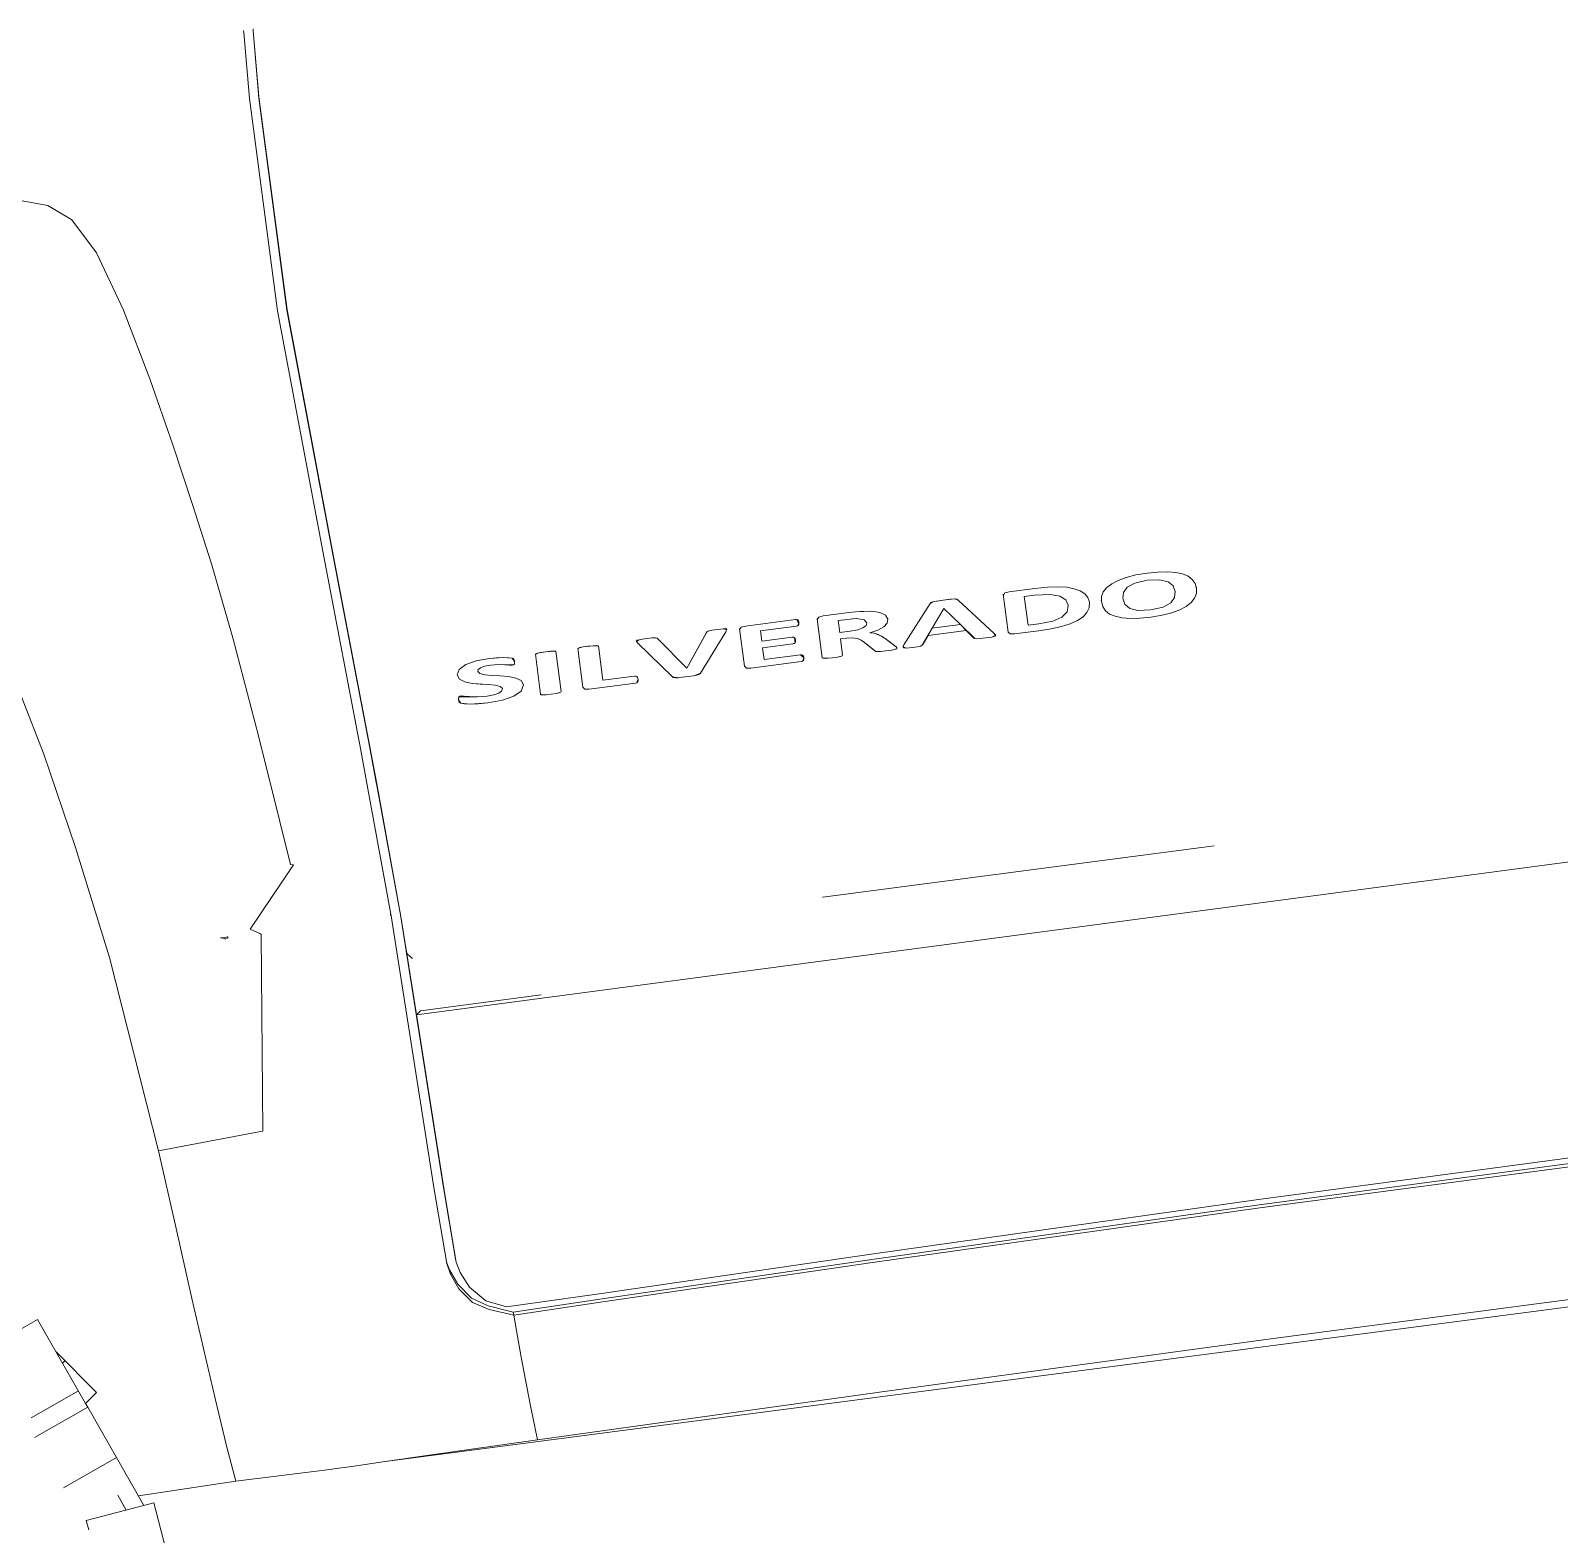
# Model space of a CAD drawing. Header units: millimetres. Extents: x 1010 to 1494, y -119 to 564.
# Drawn here: x 1416.21 to 1417.034, y 479.671 to 480.481 of the extents above; entities that cross this region are included whole.
import ezdxf

# ---------------------------------------------------------------- set-up
doc = ezdxf.new("R2010")
doc.units = ezdxf.units.MM
doc.layers.get('0').update_dxf_attribs({"lineweight": 9})
doc.layers.add('Edges', color=7, linetype='Continuous', lineweight=9)

# ---------------------------------------------------------------- blocks, each defined once
blk = doc.blocks.new('rs')
at = {"layer": 'Edges'}
for p, q in [((-91.373, 15.466), (-91.301, 17.145)), ((-91.3, 17.195), (-91.301, 17.145)), ((-91.136, 15.441), (-91.058, 17.159)), ((-91.058, 17.159), (-91.131, 15.475)), ((-91.058, 17.159), (-91.055, 17.21)), ((-91.363, 10.028), (-91.373, 15.466)), ((-91.136, 15.441), (-91.128, 10.013)), ((-91.131, 15.475), (-91.12, 10.021)), ((-96.803, 13.43), (-97.482, 13.641)), ((-96.803, 13.43), (-96.245, 12.988)), ((-96.245, 12.988), (-95.732, 12.076)), ((-95.732, 12.076), (-95.242, 10.547)), ((-95.242, 10.547), (-94.803, 8.728)), ((-90.992, 3.554), (-91.363, 10.028)), ((-91.128, 10.013), (-90.754, 3.533)), ((-91.12, 10.021), (-90.747, 3.518)), ((-94.803, 8.728), (-94.44, 6.991)), ((-94.44, 6.991), (-94.134, 5.403)), ((-93.851, 3.87), (-94.134, 5.403)), ((-93.851, 3.87), (-93.555, 1.94)), ((-90.705, -1.263), (-90.992, 3.554)), ((-90.754, 3.533), (-90.466, -1.232)), ((-90.747, 3.518), (-90.462, -1.255)), ((-93.555, 1.94), (-93.232, -0.616)), ((-99.067, 1.145), (-98.697, -0.373)), ((-87.96, 0.406), (-88.029, 0.271)), ((-87.776, 0.504), (-87.96, 0.406)), ((-87.501, 0.562), (-87.776, 0.504)), ((-87.165, 0.581), (-87.501, 0.562)), ((-87.415, 0.378), (-87.308, 0.402)), ((-87.308, 0.402), (-87.158, 0.411)), ((-86.811, 0.559), (-87.165, 0.581)), ((-86.983, 0.575), (-87.165, 0.581)), ((-87.158, 0.411), (-86.958, 0.399)), ((-86.811, 0.559), (-86.983, 0.575)), ((-86.958, 0.399), (-86.797, 0.375)), ((-86.589, 0.516), (-86.811, 0.559)), ((-86.67, 0.537), (-86.811, 0.559)), ((-86.589, 0.516), (-86.67, 0.537)), ((-86.54, 0.427), (-86.589, 0.516)), ((-86.562, 0.501), (-86.589, 0.516)), ((-86.551, 0.487), (-86.562, 0.501)), ((-86.54, 0.427), (-86.553, 0.357)), ((-86.543, 0.463), (-86.551, 0.487)), ((-86.545, 0.385), (-86.54, 0.427)), ((-86.541, 0.436), (-86.543, 0.463)), ((-86.541, 0.436), (-86.54, 0.427)), ((-85.99, 0.533), (-85.934, 0.559)), ((-85.977, 0.547), (-85.99, 0.533)), ((-85.99, -0.486), (-85.99, 0.543)), ((-85.934, 0.559), (-85.977, 0.547)), ((-85.728, 0.568), (-85.934, 0.559)), ((-85.854, 0.565), (-85.934, 0.559)), ((-85.728, 0.568), (-85.854, 0.565)), ((-85.728, 0.568), (-85.521, 0.559)), ((-85.6, 0.565), (-85.728, 0.568)), ((-85.521, 0.559), (-85.6, 0.565)), ((-85.465, 0.533), (-85.521, 0.559)), ((-85.478, 0.547), (-85.521, 0.559)), ((-85.465, 0.533), (-85.478, 0.547)), ((-85.465, -0.486), (-85.465, 0.544)), ((-84.89, 0.547), (-84.903, 0.533)), ((-84.903, -0.448), (-84.903, 0.544)), ((-84.766, 0.565), (-84.89, 0.547)), ((-84.847, 0.559), (-84.89, 0.547)), ((-84.766, 0.565), (-84.847, 0.559)), ((-84.64, 0.568), (-84.766, 0.565)), ((-84.766, 0.565), (-84.512, 0.565)), ((-84.512, 0.565), (-84.64, 0.568)), ((-84.389, 0.547), (-84.512, 0.565)), ((-84.432, 0.559), (-84.512, 0.565)), ((-84.389, 0.547), (-84.432, 0.559)), ((-84.376, 0.533), (-84.389, 0.547)), ((-84.376, -0.335), (-84.376, 0.545)), ((-83.305, 0.566), (-83.408, 0.529)), ((-83.388, 0.555), (-83.408, 0.529)), ((-83.408, 0.542), (-83.408, 0.529)), ((-83.408, 0.529), (-83.38, 0.481)), ((-83.388, 0.555), (-83.389, 0.568)), ((-83.305, 0.566), (-83.388, 0.555)), ((-83.38, 0.481), (-82.615, -0.476)), ((-83.136, 0.568), (-83.305, 0.566)), ((-82.994, 0.566), (-83.136, 0.568)), ((-82.876, 0.547), (-82.994, 0.566)), ((-82.915, 0.56), (-82.994, 0.566)), ((-82.876, 0.547), (-82.915, 0.56)), ((-82.854, 0.527), (-82.876, 0.547)), ((-82.226, -0.305), (-82.854, 0.527)), ((-82.226, -0.305), (-81.591, 0.546)), ((-81.611, 0.523), (-82.226, -0.305)), ((-81.895, -0.478), (-81.126, 0.48)), ((-81.591, 0.546), (-81.611, 0.523)), ((-81.591, 0.546), (-81.467, 0.566)), ((-81.549, 0.559), (-81.591, 0.546)), ((-81.467, 0.566), (-81.549, 0.559)), ((-81.319, 0.568), (-81.467, 0.566)), ((-81.176, 0.565), (-81.467, 0.566)), ((-81.176, 0.565), (-81.319, 0.568)), ((-81.176, 0.565), (-81.094, 0.526)), ((-81.107, 0.553), (-81.176, 0.565)), ((-81.126, 0.48), (-81.094, 0.526)), ((-81.107, 0.569), (-81.107, 0.553)), ((-81.094, 0.526), (-81.107, 0.553)), ((-81.095, 0.542), (-81.094, 0.526)), ((-80.724, 0.546), (-80.769, 0.493)), ((-80.769, -0.448), (-80.769, 0.509)), ((-80.613, 0.562), (-80.724, 0.546)), ((-79.329, 0.562), (-80.613, 0.562)), ((-80.248, 0.391), (-79.329, 0.391)), ((-80.248, 0.127), (-80.248, 0.391)), ((-79.297, 0.559), (-79.329, 0.562)), ((-79.329, 0.391), (-79.296, 0.395)), ((-79.258, 0.435), (-79.297, 0.559)), ((-79.273, 0.543), (-79.297, 0.559)), ((-79.258, 0.435), (-79.296, 0.395)), ((-79.296, 0.395), (-79.273, 0.409)), ((-79.258, 0.517), (-79.273, 0.543)), ((-79.273, 0.409), (-79.258, 0.435)), ((-79.253, 0.475), (-79.258, 0.517)), ((-79.258, 0.435), (-79.253, 0.475)), ((-79.253, 0.492), (-79.253, 0.475)), ((-78.736, 0.546), (-78.78, 0.493)), ((-78.78, -0.486), (-78.78, 0.51)), ((-78.625, 0.562), (-78.736, 0.546)), ((-77.958, 0.562), (-78.625, 0.562)), ((-78.258, 0.395), (-78.023, 0.395)), ((-78.258, 0.09), (-78.258, 0.395)), ((-78.023, 0.395), (-77.883, 0.393)), ((-77.791, 0.56), (-77.958, 0.562)), ((-77.883, 0.393), (-77.792, 0.386)), ((-77.392, 0.524), (-77.791, 0.56)), ((-77.672, 0.556), (-77.791, 0.56)), ((-77.392, 0.524), (-77.672, 0.556)), ((-77.18, 0.467), (-77.392, 0.524)), ((-77.048, 0.38), (-77.18, 0.467)), ((-75.89, 0.524), (-76.684, -0.433)), ((-75.89, 0.524), (-75.811, 0.56)), ((-75.863, 0.547), (-75.89, 0.524)), ((-75.811, 0.56), (-75.863, 0.547)), ((-75.552, 0.568), (-75.811, 0.56)), ((-75.715, 0.566), (-75.811, 0.56)), ((-75.552, 0.568), (-75.715, 0.566)), ((-75.552, 0.568), (-75.257, 0.56)), ((-75.365, 0.566), (-75.552, 0.568)), ((-75.257, 0.56), (-75.365, 0.566)), ((-75.172, 0.522), (-75.257, 0.56)), ((-75.2, 0.546), (-75.257, 0.56)), ((-75.172, 0.522), (-75.2, 0.546)), ((-74.375, -0.435), (-75.172, 0.522)), ((-73.969, 0.546), (-74.015, 0.493)), ((-74.015, -0.448), (-74.015, 0.518)), ((-73.86, 0.562), (-73.969, 0.546)), ((-73.199, 0.562), (-73.86, 0.562)), ((-73.493, 0.391), (-73.229, 0.391)), ((-73.493, -0.342), (-73.493, 0.391)), ((-73.229, 0.391), (-72.839, 0.363)), ((-72.881, 0.555), (-73.199, 0.562)), ((-72.614, 0.529), (-72.881, 0.555)), ((-72.394, 0.487), (-72.614, 0.529)), ((-72.21, 0.428), (-72.394, 0.487)), ((-72.066, 0.355), (-72.21, 0.428)), ((-71.252, 0.429), (-71.39, 0.349)), ((-71.076, 0.494), (-71.252, 0.429)), ((-70.863, 0.542), (-71.076, 0.494)), ((-70.613, 0.572), (-70.863, 0.542)), ((-70.664, 0.372), (-70.343, 0.402)), ((-70.325, 0.581), (-70.613, 0.572)), ((-70.343, 0.402), (-70.025, 0.375)), ((-70.05, 0.573), (-70.325, 0.581)), ((-69.809, 0.549), (-70.05, 0.573)), ((-69.603, 0.507), (-69.809, 0.549)), ((-69.435, 0.448), (-69.603, 0.507)), ((-69.304, 0.372), (-69.435, 0.448)), ((-88.029, 0.279), (-88.029, 0.271)), ((-88.029, 0.271), (-87.982, 0.154)), ((-87.982, 0.154), (-87.857, 0.071)), ((-87.857, 0.071), (-87.682, 0.01)), ((-87.279, -0.073), (-87.682, 0.01)), ((-87.682, 0.01), (-87.481, -0.036)), ((-87.5, 0.294), (-87.478, 0.34)), ((-87.452, 0.232), (-87.5, 0.294)), ((-87.478, 0.34), (-87.415, 0.378)), ((-87.327, 0.186), (-87.452, 0.232)), ((-87.148, 0.147), (-87.327, 0.186)), ((-86.945, 0.11), (-87.148, 0.147)), ((-86.742, 0.064), (-86.945, 0.11)), ((-86.797, 0.375), (-86.679, 0.349)), ((-86.574, 0.342), (-86.797, 0.375)), ((-86.564, 0.003), (-86.742, 0.064)), ((-86.679, 0.349), (-86.61, 0.337)), ((-86.61, 0.337), (-86.574, 0.342)), ((-86.574, 0.342), (-86.553, 0.357)), ((-86.438, -0.08), (-86.564, 0.003)), ((-86.553, 0.357), (-86.545, 0.385)), ((-79.473, 0.127), (-80.248, 0.127)), ((-79.415, 0.108), (-79.473, 0.127)), ((-79.44, 0.123), (-79.473, 0.127)), ((-79.415, 0.108), (-79.44, 0.123)), ((-79.415, -0.023), (-79.415, 0.108)), ((-79.401, 0.082), (-79.415, 0.108)), ((-79.415, -0.023), (-79.401, 0.003)), ((-79.395, 0.043), (-79.401, 0.082)), ((-79.401, 0.003), (-79.395, 0.043)), ((-79.395, 0.058), (-79.395, 0.043)), ((-77.991, 0.09), (-78.258, 0.09)), ((-77.795, 0.101), (-77.991, 0.09)), ((-77.657, 0.133), (-77.795, 0.101)), ((-77.792, 0.386), (-77.602, 0.334)), ((-77.572, 0.182), (-77.657, 0.133)), ((-77.602, 0.334), (-77.545, 0.245)), ((-77.545, 0.245), (-77.572, 0.182)), ((-77.503, -0.014), (-77.29, 0.028)), ((-77.29, 0.028), (-77.133, 0.088)), ((-77.133, 0.088), (-77.035, 0.169)), ((-77.003, 0.267), (-77.048, 0.38)), ((-77.035, 0.169), (-77.003, 0.267)), ((-77.003, 0.286), (-77.003, 0.267)), ((-75.919, -0.102), (-75.558, 0.357)), ((-75.558, 0.357), (-75.195, -0.102)), ((-72.839, 0.363), (-72.597, 0.288)), ((-72.597, 0.288), (-72.46, 0.173)), ((-72.417, 0.032), (-72.466, -0.132)), ((-72.46, 0.173), (-72.417, 0.032)), ((-71.96, 0.265), (-72.066, 0.355)), ((-71.896, 0.16), (-71.96, 0.265)), ((-71.899, -0.099), (-71.874, 0.039)), ((-71.874, 0.039), (-71.896, 0.16)), ((-71.875, 0.065), (-71.874, 0.039)), ((-71.549, 0.14), (-71.569, 0.016)), ((-71.569, 0.042), (-71.569, 0.016)), ((-71.569, 0.016), (-71.55, -0.116)), ((-71.49, 0.252), (-71.549, 0.14)), ((-71.39, 0.349), (-71.49, 0.252)), ((-71.019, 0.028), (-70.986, 0.172)), ((-70.987, -0.131), (-71.019, 0.028)), ((-70.986, 0.172), (-70.873, 0.29)), ((-70.873, 0.29), (-70.664, 0.372)), ((-70.025, 0.375), (-69.822, 0.298)), ((-69.822, 0.298), (-69.714, 0.179)), ((-69.714, 0.179), (-69.682, 0.025)), ((-69.682, 0.025), (-69.714, -0.122)), ((-69.209, 0.278), (-69.304, 0.372)), ((-69.151, 0.166), (-69.209, 0.278)), ((-69.131, 0.035), (-69.151, 0.166)), ((-69.151, -0.092), (-69.131, 0.035)), ((-69.131, 0.065), (-69.131, 0.035)), ((-98.697, -0.373), (-98.199, -2.828)), ((-88.057, -0.289), (-88.074, -0.361)), ((-88.07, -0.318), (-88.074, -0.352)), ((-88.074, -0.352), (-88.074, -0.361)), ((-88.027, -0.45), (-88.074, -0.361)), ((-88.074, -0.361), (-88.063, -0.419)), ((-88.057, -0.289), (-88.07, -0.318)), ((-88.032, -0.273), (-88.057, -0.289)), ((-87.597, -0.344), (-88.057, -0.289)), ((-88.057, -0.289), (-87.789, -0.314)), ((-87.998, -0.269), (-88.032, -0.273)), ((-87.789, -0.314), (-88.032, -0.273)), ((-87.919, -0.283), (-87.998, -0.269)), ((-87.789, -0.314), (-87.919, -0.283)), ((-87.597, -0.344), (-87.789, -0.314)), ((-87.341, -0.358), (-87.597, -0.344)), ((-87.481, -0.036), (-87.279, -0.073)), ((-87.17, -0.348), (-87.341, -0.358)), ((-87.279, -0.073), (-87.105, -0.112)), ((-87.042, -0.321), (-87.17, -0.348)), ((-87.105, -0.112), (-86.98, -0.158)), ((-86.961, -0.278), (-87.042, -0.321)), ((-86.98, -0.158), (-86.932, -0.221)), ((-86.932, -0.221), (-86.961, -0.278)), ((-86.672, -0.449), (-86.466, -0.342)), ((-86.466, -0.342), (-86.391, -0.193)), ((-86.391, -0.193), (-86.438, -0.08)), ((-86.391, -0.183), (-86.391, -0.193)), ((-83.568, -0.335), (-84.376, -0.335)), ((-83.568, -0.335), (-83.508, -0.355)), ((-83.532, -0.34), (-83.568, -0.335)), ((-83.508, -0.355), (-83.532, -0.34)), ((-83.488, -0.425), (-83.508, -0.355)), ((-83.493, -0.383), (-83.508, -0.355)), ((-83.488, -0.412), (-83.493, -0.383)), ((-82.226, -0.305), (-82.226, -0.292)), ((-80.248, -0.04), (-79.473, -0.04)), ((-80.248, -0.344), (-80.248, -0.04)), ((-79.322, -0.344), (-80.248, -0.344)), ((-79.415, -0.023), (-79.473, -0.04)), ((-79.473, -0.04), (-79.44, -0.036)), ((-79.44, -0.036), (-79.415, -0.023)), ((-79.244, -0.43), (-79.322, -0.344)), ((-79.289, -0.348), (-79.322, -0.344)), ((-79.264, -0.364), (-79.289, -0.348)), ((-79.25, -0.39), (-79.264, -0.364)), ((-78.258, -0.075), (-78.095, -0.075)), ((-78.258, -0.486), (-78.258, -0.075)), ((-78.095, -0.075), (-77.947, -0.085)), ((-77.947, -0.085), (-77.834, -0.118)), ((-77.834, -0.118), (-77.745, -0.171)), ((-77.745, -0.171), (-77.663, -0.243)), ((-77.663, -0.243), (-77.411, -0.502)), ((-77.663, -0.243), (-77.431, -0.485)), ((-77.394, -0.041), (-77.503, -0.014)), ((-77.214, -0.137), (-77.394, -0.041)), ((-77.299, -0.082), (-77.394, -0.041)), ((-77.214, -0.137), (-77.299, -0.082)), ((-77.136, -0.206), (-77.214, -0.137)), ((-76.878, -0.465), (-77.136, -0.206)), ((-76.918, -0.419), (-77.136, -0.206)), ((-75.919, -0.102), (-76.223, -0.501)), ((-76.201, -0.482), (-75.919, -0.102)), ((-76.201, -0.482), (-76.04, -0.27)), ((-75.919, -0.102), (-76.04, -0.27)), ((-76.04, -0.27), (-76.04, -0.261)), ((-76.04, -0.27), (-75.068, -0.27)), ((-75.195, -0.102), (-75.919, -0.102)), ((-75.195, -0.102), (-75.068, -0.27)), ((-75.195, -0.102), (-74.879, -0.505)), ((-75.068, -0.27), (-75.068, -0.264)), ((-75.068, -0.27), (-74.9, -0.488)), ((-73.22, -0.342), (-73.493, -0.342)), ((-72.859, -0.319), (-73.22, -0.342)), ((-72.613, -0.249), (-72.859, -0.319)), ((-72.466, -0.132), (-72.613, -0.249)), ((-72.426, -0.445), (-72.233, -0.387)), ((-72.233, -0.387), (-72.08, -0.311)), ((-72.08, -0.311), (-71.968, -0.216)), ((-71.968, -0.216), (-71.899, -0.099)), ((-71.55, -0.116), (-71.494, -0.23)), ((-71.494, -0.23), (-71.402, -0.325)), ((-71.402, -0.325), (-71.271, -0.401)), ((-70.879, -0.252), (-70.987, -0.131)), ((-70.677, -0.328), (-70.879, -0.252)), ((-70.358, -0.354), (-70.677, -0.328)), ((-70.035, -0.324), (-70.358, -0.354)), ((-69.826, -0.243), (-70.035, -0.324)), ((-69.714, -0.122), (-69.826, -0.243)), ((-69.623, -0.449), (-69.448, -0.384)), ((-69.448, -0.384), (-69.309, -0.302)), ((-69.309, -0.302), (-69.212, -0.204)), ((-69.212, -0.204), (-69.151, -0.092)), ((-93.232, -0.616), (-92.974, -2.835)), ((-88.063, -0.419), (-88.027, -0.45)), ((-88.027, -0.45), (-87.795, -0.504)), ((-88.027, -0.45), (-87.942, -0.476)), ((-87.942, -0.476), (-87.795, -0.504)), ((-87.795, -0.504), (-87.344, -0.535)), ((-87.795, -0.504), (-87.593, -0.525)), ((-87.593, -0.525), (-87.344, -0.535)), ((-87.344, -0.535), (-86.974, -0.514)), ((-86.974, -0.514), (-86.672, -0.449)), ((-85.99, -0.486), (-85.977, -0.502)), ((-85.855, -0.52), (-85.977, -0.502)), ((-85.977, -0.502), (-85.936, -0.512)), ((-85.936, -0.512), (-85.855, -0.52)), ((-85.855, -0.52), (-85.728, -0.521)), ((-85.728, -0.521), (-85.6, -0.52)), ((-85.478, -0.502), (-85.6, -0.52)), ((-85.6, -0.52), (-85.521, -0.512)), ((-85.521, -0.512), (-85.478, -0.502)), ((-85.478, -0.502), (-85.465, -0.486)), ((-84.903, -0.448), (-84.857, -0.501)), ((-84.857, -0.501), (-84.748, -0.517)), ((-84.748, -0.517), (-83.568, -0.517)), ((-83.568, -0.517), (-83.532, -0.511)), ((-83.488, -0.425), (-83.532, -0.511)), ((-83.532, -0.511), (-83.508, -0.495)), ((-83.508, -0.495), (-83.493, -0.466)), ((-83.493, -0.466), (-83.488, -0.425)), ((-83.488, -0.412), (-83.488, -0.425)), ((-82.465, -0.52), (-82.615, -0.476)), ((-82.615, -0.476), (-82.598, -0.494)), ((-82.598, -0.494), (-82.572, -0.505)), ((-82.572, -0.505), (-82.53, -0.514)), ((-82.53, -0.514), (-82.465, -0.52)), ((-82.465, -0.52), (-82.369, -0.521)), ((-82.071, -0.521), (-82.369, -0.521)), ((-81.915, -0.483), (-82.071, -0.521)), ((-82.071, -0.521), (-81.973, -0.515)), ((-81.973, -0.515), (-81.921, -0.501)), ((-81.921, -0.501), (-81.895, -0.478)), ((-81.895, -0.478), (-81.915, -0.483)), ((-80.769, -0.448), (-80.724, -0.501)), ((-80.724, -0.501), (-80.615, -0.517)), ((-80.615, -0.517), (-79.322, -0.517)), ((-79.322, -0.517), (-79.29, -0.512)), ((-79.244, -0.43), (-79.29, -0.512)), ((-79.29, -0.512), (-79.264, -0.498)), ((-79.264, -0.498), (-79.25, -0.471)), ((-79.244, -0.416), (-79.25, -0.39)), ((-79.25, -0.471), (-79.244, -0.43)), ((-79.244, -0.416), (-79.244, -0.43)), ((-78.78, -0.486), (-78.767, -0.502)), ((-78.767, -0.502), (-78.646, -0.52)), ((-78.767, -0.502), (-78.727, -0.512)), ((-78.727, -0.512), (-78.646, -0.52)), ((-78.646, -0.52), (-78.52, -0.521)), ((-78.52, -0.521), (-78.393, -0.52)), ((-78.393, -0.52), (-78.271, -0.502)), ((-78.393, -0.52), (-78.314, -0.512)), ((-78.314, -0.512), (-78.271, -0.502)), ((-78.271, -0.502), (-78.258, -0.486)), ((-77.431, -0.485), (-77.411, -0.502)), ((-77.291, -0.52), (-77.411, -0.502)), ((-77.411, -0.502), (-77.371, -0.514)), ((-77.371, -0.514), (-77.291, -0.52)), ((-77.291, -0.52), (-77.159, -0.521)), ((-77.159, -0.521), (-77.002, -0.52)), ((-76.877, -0.504), (-77.002, -0.52)), ((-77.002, -0.52), (-76.914, -0.514)), ((-76.878, -0.465), (-76.918, -0.419)), ((-76.914, -0.514), (-76.877, -0.504)), ((-76.877, -0.504), (-76.878, -0.465)), ((-76.868, -0.488), (-76.878, -0.465)), ((-76.877, -0.504), (-76.868, -0.488)), ((-76.868, -0.471), (-76.868, -0.488)), ((-76.713, -0.462), (-76.712, -0.479)), ((-76.684, -0.433), (-76.712, -0.479)), ((-76.712, -0.479), (-76.7, -0.507)), ((-76.628, -0.52), (-76.712, -0.479)), ((-76.7, -0.489), (-76.7, -0.507)), ((-76.7, -0.507), (-76.628, -0.52)), ((-76.628, -0.52), (-76.485, -0.521)), ((-76.485, -0.521), (-76.345, -0.52)), ((-76.345, -0.52), (-76.265, -0.514)), ((-76.265, -0.514), (-76.223, -0.501)), ((-76.223, -0.501), (-76.201, -0.482)), ((-74.9, -0.488), (-74.879, -0.505)), ((-74.879, -0.505), (-74.838, -0.515)), ((-74.838, -0.515), (-74.751, -0.521)), ((-74.751, -0.521), (-74.593, -0.521)), ((-74.593, -0.521), (-74.439, -0.52)), ((-74.345, -0.482), (-74.439, -0.52)), ((-74.439, -0.52), (-74.361, -0.508)), ((-74.345, -0.482), (-74.375, -0.435)), ((-74.361, -0.508), (-74.345, -0.482)), ((-74.361, -0.508), (-74.361, -0.489)), ((-74.346, -0.462), (-74.345, -0.482)), ((-74.015, -0.448), (-73.971, -0.501)), ((-73.971, -0.501), (-73.86, -0.517)), ((-73.86, -0.517), (-73.245, -0.517)), ((-73.245, -0.517), (-72.925, -0.508)), ((-72.925, -0.508), (-72.655, -0.485)), ((-72.655, -0.485), (-72.426, -0.445)), ((-71.271, -0.401), (-71.102, -0.461)), ((-71.102, -0.461), (-70.898, -0.502)), ((-70.898, -0.502), (-70.654, -0.527)), ((-70.654, -0.527), (-70.374, -0.535)), ((-70.374, -0.535), (-70.087, -0.525)), ((-70.087, -0.525), (-69.836, -0.497)), ((-69.836, -0.497), (-69.623, -0.449)), ((-90.653, -2.21), (-90.705, -1.263)), ((-90.416, -2.168), (-90.466, -1.232)), ((-90.462, -1.255), (-90.41, -2.206)), ((-90.66, -2.157), (-90.659, -2.174)), ((-90.659, -2.174), (-90.657, -2.208)), ((-90.653, -2.21), (-90.479, -5.537)), ((-90.413, -2.253), (-90.416, -2.168)), ((-90.238, -5.587), (-90.413, -2.253)), ((-90.41, -2.206), (-90.237, -5.534)), ((-98.199, -2.828), (-97.702, -5.708)), ((-92.974, -2.835), (-92.846, -3.954)), ((-94.072, -5.452), (-92.773, -3.976)), ((-92.773, -3.976), (-92.846, -3.954)), ((-97.702, -5.708), (-97.101, -10.736)), ((-94.848, -5.573), (-94.734, -5.584)), ((-94.738, -5.607), (-94.848, -5.573)), ((-94.73, -5.624), (-94.738, -5.607)), ((-94.666, -5.575), (-94.734, -5.584)), ((-94.652, -5.603), (-94.73, -5.624)), ((-94.666, -5.575), (-94.652, -5.603)), ((-94.41, -10.584), (-93.815, -5.621)), ((-93.841, -5.591), (-94.072, -5.452)), ((-93.815, -5.621), (-93.841, -5.591)), ((-90.485, -5.537), (-90.482, -5.58)), ((-90.477, -5.58), (-90.479, -5.537)), ((-90.477, -5.58), (-90.286, -12.611)), ((-90.053, -12.538), (-90.238, -5.587)), ((-90.237, -5.534), (-90.234, -5.577)), ((-90.208, -6.532), (-90.234, -5.577)), ((-90.166, -8.093), (-90.208, -6.532)), ((-90.208, -6.532), (-90.202, -6.589)), ((-90.083, -6.725), (-90.202, -6.589)), ((-79.554, -6.519), (-79.551, -6.519)), ((-79.551, -6.519), (-69.527, -6.506)), ((-90.161, -8.093), (-90.166, -8.093)), ((-90.166, -8.093), (-90.159, -8.15)), ((-90.044, -12.604), (-90.166, -8.093)), ((-38.079, -8.005), (-90.159, -8.15)), ((-90.159, -8.15), (-90.047, -8.065)), ((-86.955, -8.059), (-90.047, -8.065)), ((-97.101, -10.736), (-94.512, -10.585)), ((-96.917, -12.673), (-97.101, -10.736)), ((-94.512, -10.585), (-94.41, -10.584)), ((-96.744, -14.558), (-96.917, -12.673)), ((-90.212, -14.516), (-90.286, -12.611)), ((-90.053, -12.538), (-89.981, -14.423)), ((-89.969, -14.511), (-90.044, -12.604)), ((-102.336, -15.262), (-100.698, -14.587)), ((-99.763, -16.856), (-100.698, -14.587)), ((-96.744, -14.558), (-96.489, -17.157)), ((-90.214, -14.472), (-90.168, -14.678)), ((-90.155, -14.789), (-90.212, -14.516)), ((-90.168, -14.678), (-90.005, -15.066)), ((-89.969, -14.511), (-89.981, -14.423)), ((-89.901, -14.783), (-89.969, -14.511)), ((-89.991, -15.186), (-90.155, -14.789)), ((-90.005, -15.066), (-89.706, -15.464)), ((-89.716, -15.18), (-89.901, -14.783)), ((-99.453, -16.619), (-100.336, -15.465)), ((-89.69, -15.582), (-89.991, -15.186)), ((-89.348, -15.578), (-89.716, -15.18)), ((-89.706, -15.464), (-89.308, -15.71)), ((-57.929, -15.51), (-69.566, -15.552)), ((-100.212, -15.766), (-100.145, -15.715)), ((-89.297, -15.807), (-89.69, -15.582)), ((-88.852, -15.799), (-89.348, -15.578)), ((-89.308, -15.71), (-88.696, -15.956)), ((-88.69, -16.034), (-89.297, -15.807)), ((-86.477, -15.773), (-88.852, -15.799)), ((-86.473, -15.912), (-88.696, -15.956)), ((-79.436, -15.661), (-86.477, -15.773)), ((-79.436, -15.799), (-86.473, -15.912)), ((-86.468, -15.989), (-79.43, -15.877)), ((-69.566, -15.552), (-79.436, -15.661)), ((-69.57, -15.691), (-79.436, -15.799)), ((-79.43, -15.877), (-69.564, -15.769)), ((-57.932, -15.651), (-69.57, -15.691)), ((-69.564, -15.769), (-57.929, -15.729)), ((-88.696, -15.956), (-88.69, -16.034)), ((-88.69, -16.034), (-86.468, -15.989)), ((-88.666, -16.678), (-88.69, -16.034)), ((-101.179, -17.039), (-99.904, -16.513)), ((-99.763, -16.856), (-99.453, -16.619)), ((-88.666, -16.678), (-88.649, -17.11)), ((-101.159, -17.545), (-99.723, -16.953)), ((-99.763, -16.856), (-99.723, -16.953)), ((-98.626, -19.613), (-99.723, -16.953)), ((-96.354, -18.383), (-96.489, -17.157)), ((-88.649, -17.11), (-88.571, -18.327)), ((-99.16, -18.318), (-100.594, -18.909)), ((-96.233, -19.303), (-96.354, -18.383)), ((-88.571, -18.327), (-88.506, -19.25)), ((-99.09, -19.674), (-99.255, -19.273)), ((-96.233, -19.303), (-98.733, -19.354)), ((-96.233, -19.303), (-96.231, -19.303)), ((-93.828, -19.317), (-96.231, -19.303)), ((-93.73, -19.317), (-93.828, -19.317)), ((-93.264, -19.312), (-93.73, -19.317)), ((-93.264, -19.312), (-92.41, -19.3)), ((-92.409, -19.3), (-92.41, -19.3)), ((9.235, -19.19), (-92.409, -19.3)), ((-91.341, -19.284), (-92.409, -19.3)), ((-91.341, -19.284), (-88.506, -19.25)), ((-88.506, -19.25), (-79.493, -19.163)), ((-79.493, -19.163), (-69.711, -19.103)), ((-69.711, -19.103), (-58.062, -19.077)), ((-100.131, -19.809), (-98.374, -19.581)), ((-98.374, -19.581), (-97.673, -24.972)), ((-100.131, -19.809), (-100.099, -20.049))]:
    blk.add_line(p, q, dxfattribs=at)

msp = doc.modelspace()

# ---------------------------------------------------------------- block references
at = {"xscale": 0.02122798653101838, "yscale": 0.02122798653101838, "zscale": 0.02122798653101838, "rotation": 7.391768522493147}
msp.add_blockref('rs', (1418.29377, 480.36888), dxfattribs=at)

doc.saveas('drawing.dxf')
